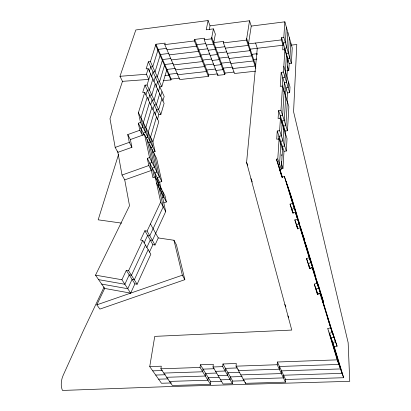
<?xml version="1.0" encoding="UTF-8"?>
<svg xmlns="http://www.w3.org/2000/svg" width="411" height="411" viewBox="0 0 411 411"><rect width="100%" height="100%" fill="white"/><g stroke="black" fill="none" stroke-linecap="round" stroke-linejoin="round"><path stroke-width="0.62" d="M286.318 151.012L279.634 130.708L277.25 130.991L283.991 151.274L286.318 151.012L287.032 138.589L280.451 118.204L278.093 118.491L278.622 110.595L280.965 110.302L282.537 86.069L280.251 86.372L281.196 72.336L283.451 72.028L284.9 49.541L282.706 49.854L283.169 42.965L285.357 42.646L286.364 27.177M278.622 110.595L285.198 131.011L287.484 130.739L288.871 106.634L282.537 86.069M286.976 101.198L287.469 92.937L289.673 92.655L289.996 86.998L283.821 66.346M286.904 70.8L288.805 70.543L289.216 63.669L291.358 63.371L292.247 47.938L284.849 21.829L251.255 26.083L248.223 45.41L225.341 48.159M281.124 168.567L282.968 168.371L283.991 151.274M285.018 134.027L285.198 131.011M285.419 133.59L284.679 146.033L282.336 146.301L282.141 149.476M287.315 101.589L285.881 125.725L283.585 126.002L283.4 129.028M288.481 81.928L288.147 87.589L285.928 87.882L285.419 96.148M290.798 42.836L289.883 58.28L287.731 58.583L287.5 62.338M281.283 169.193L277.785 159.016L276.439 159.165L279.958 169.337L281.283 169.193L282.506 149.188L279.09 138.933L276.701 139.211L277.25 130.991M283.78 128.53L283.02 140.994L280.662 141.266L280.502 143.783M285.743 96.477L284.263 120.654L281.951 120.932L281.797 123.357M289.339 37.678L288.394 53.132L286.231 53.44L286.148 54.694M255.58 43.021L257.286 48.293L246.595 162.443L291.769 330.069L154.747 336.378L149.732 366.607L161.297 366.191L160.886 368.816L172.353 385.487L210.458 384.362L200.049 367.439L200.388 364.783L213.324 364.316L213.016 366.982L223.065 383.992L232.456 383.715L222.675 366.643L222.968 363.971L236.304 363.488L236.037 366.175L245.444 383.329L285.434 382.153L285.594 379.487L277.379 362.009L337.21 359.856L343.658 377.724L285.594 379.487M280.811 144.097L279.542 164.138L278.211 164.287L282.229 177.495M282.126 123.403L281.34 135.887L278.966 136.164L278.761 139.319M284.15 91.309L282.624 115.512L280.297 115.799L280.102 118.83M287.859 32.459L286.883 47.917L284.71 48.236L284.587 50.111M286.436 54.812L285.034 77.278L282.794 77.581L282.208 86.505M281.324 162.797L281.401 161.528M281.751 155.82L281.828 154.551M283.806 91.679L284.371 82.765L286.601 82.467L287.962 60.021L284.9 49.541M277.785 159.016L279.09 138.933M279.634 130.708L280.451 118.204M291.358 63.371L283.816 37.303L284.849 21.829M285.434 382.153L277.199 364.727L277.379 362.009M227.211 53.348L249.97 50.661L250.207 49.13L283.02 45.236L281.453 39.903L281.612 37.632L283.816 37.303M245.444 383.329L245.542 382.276M238.55 369.499L238.447 370.568L279.305 369.191L279.485 366.484L338.864 364.434L329.437 333.326L332.263 332.473L321.844 298.453M232.456 383.715L232.724 381.089L222.968 363.971M210.458 384.362L210.766 381.757L200.388 364.783M255.313 64.506L255.087 66.032L232.693 68.555L232.862 67.543M255.832 68.257L246.456 40.098L249.539 20.761L210.036 25.831L209.302 29.525M158.389 91.514L159.792 86.824L161.78 86.685L150.421 61.624L155.918 44.254L165.15 43.109L164.785 44.614L179.751 79.57L208.346 76.4L194.429 40.941L194.747 39.425L204.514 38.213L204.205 39.733L217.773 75.357L224.791 74.581L225.053 73.066L211.783 37.309M255.483 71.175L234.476 73.507L223.45 42.903L223.728 41.377L213.746 42.6M217.773 75.357L217.958 74.35M208.346 76.4L208.634 74.894L194.747 39.425M224.791 74.581L211.485 38.829L213.427 28.873L206.219 29.787L208.089 20.55L135.82 29.972L119.976 76.297L122.488 81.347L109.994 118.722L115.178 147.41L117.88 152.322L131.921 147.313L130.369 139.545L127.764 134.582L139.827 130.261L138.327 123.202L140.511 122.421L138.42 112.691L144.775 92.326L142.694 92.47L144.991 85.149L147.061 85L150.549 73.826M152.969 152.27L155.075 151.52L152.897 141.831L158.769 121.661L144.775 92.326M144.991 85.149L158.877 114.52L160.881 114.402L164.107 103.32L148.196 68.704L146.131 68.868L148.381 61.789L150.421 61.624M163.316 80.607L170.909 79.955L171.166 79.066L155.918 44.254M156.509 116.919L150.56 137.12L152.722 146.819L150.601 147.575M161.913 98.548L158.646 109.645L156.632 109.768L155.194 114.612M157.459 119.36L158.877 114.52M162.802 101.111L164.174 96.431L148.381 61.789M160.609 96.338L161.996 91.653M154.217 112.116L148.191 132.357L150.339 142.062L148.207 142.823M159.694 93.723L156.386 104.831L154.356 104.964L152.902 109.814M161.78 86.685L166.938 69.408L175.333 68.442M151.9 107.256L145.792 127.528L147.929 137.243L146.321 137.819M157.449 88.838L154.099 99.965L152.06 100.099L150.585 104.959M155.964 87.219L157.567 81.933L159.56 81.789L164.785 64.491L173.226 63.51M149.553 102.339L143.362 122.648L145.489 132.363L143.331 133.133L143.711 134.895M155.178 83.895L151.782 95.033L149.732 95.177L148.237 100.043M153.868 81.691L155.312 76.985L157.315 76.836L162.607 59.523L170.483 58.588M147.179 97.361L140.906 117.7L143.013 127.42L140.845 128.201L142.355 135.255L139.827 130.261M152.877 78.891L149.434 90.045L147.374 90.194L145.864 95.064M151.387 77.278L153.031 71.982L155.045 71.827L160.403 54.493L168.931 53.466M118.517 154.562L98.172 219.823L121.661 223.122M149.239 71.627L150.719 66.916L152.748 66.757L158.173 49.402L166.743 48.354M122.488 81.347L148.813 79.385L146.434 74.268L148.196 68.704M134.9 283.847L130.647 293.125L121.908 279.742L126.316 270.356L134.9 283.847L137.115 284.232L150.827 254.214L142.751 240.394L140.531 240.06L144.893 230.761L147.102 231.08L155.034 244.997L158.261 237.933L150.436 223.944M148.171 249.672L134.305 279.799L132.08 279.413L127.775 288.728L101.666 284.073M160.187 186.543L165.71 211.557L152.424 240.425L150.241 240.096L146.773 247.597M149.434 252.149L152.861 244.668L144.893 230.761M145.479 245.064L131.453 275.298L129.218 274.918L124.862 284.268L98.614 279.644M144.081 242.988L147.585 235.462L149.784 235.786L163.213 206.825L157.721 181.775M137.115 284.232L128.566 270.736L142.751 240.394M147.102 231.08L160.68 202.032L155.219 176.941L152.954 177.742L149.83 163.259L152.065 162.463L147.025 139.406M104.045 287.145L83.644 330.059L63.998 373.501A32.253 25.307 -42.6 0 0 62.03 378.531A26.612 20.791 -42.6 0 0 61.27 385.199A22.41 17.457 -42.7 0 0 62.487 390.45L166.496 386.664L349.746 381.321L348.153 342.671L293.577 111.72L296.788 44.491L291.147 45.148M158.261 237.933L173.956 240.255L176.411 244.812L184.842 279.68L99.878 309.093L96.821 304.849L104.677 288.44L95.522 275.154L129.516 205.736L124.739 179.884L122.031 175.055L117.654 151.078M130.369 139.545L144.544 134.469L156.648 158.543L161.806 181.503L159.627 182.273L147.302 158.348L149.547 157.552L161.806 181.503M115.178 147.41L129.306 142.355L127.764 134.582M122.031 175.055L148.839 165.535L151.376 170.437L124.739 179.884M162.766 197.758L163.979 197.331L162.628 191.254M163.984 202.813L166.388 201.971L165.032 195.903L155.219 176.941M96.821 304.849L182.356 275.2L184.842 279.68M284.355 176.417L292.581 203.327L299.398 223.132L291.214 196.412L284.355 176.417L281.915 177.198L276.439 159.165M295.278 212.153L304.191 238.786L295.278 212.153L292.74 212.955L290.068 204.123L292.581 203.327M300.056 227.786L309.211 257.759L315.915 277.055L306.827 247.386L300.056 227.786L297.477 228.598L294.846 219.916L297.4 219.109M322.584 302.594L323.642 302.27L318.9 286.796L312.221 267.607L309.534 268.44L306.555 258.586L309.211 257.759M240.815 374.889L281.381 373.578L281.55 370.886L340.488 368.934L331.091 337.95L333.896 337.107L323.503 303.205L320.154 293.629L317.415 294.466L314.281 284.114L317.009 283.271L323.642 302.27M320.955 297.954L322.019 297.631L317.266 282.105M327.757 328.625L330.603 327.762L337.087 346.16L334.328 346.987L327.757 328.625L337.21 359.856M164.785 44.614L194.429 40.941M204.205 39.733L211.485 38.829M205.911 43.561L196.802 44.676L196.489 46.191L167 49.782M206.214 45.005L213.453 44.121L215.369 34.17L213.427 28.873M223.45 42.903L246.456 40.098M207.894 48.77L198.837 49.859L198.523 51.375L169.188 54.894M224.997 46.71L215.688 47.83L215.4 49.351L208.197 50.214M248.465 43.879L281.453 39.903M209.851 53.918L200.84 54.987L200.532 56.497L171.351 59.944M226.862 51.899L217.604 52.998L217.321 54.514L210.16 55.362M211.747 59.009L202.823 60.052L202.52 61.563L173.488 64.938M228.711 57.026L219.5 58.105L219.222 59.621L212.097 60.448M257.209 53.702L251.933 54.319L251.696 55.845L229.061 58.475M213.663 64.034L204.781 65.056L204.488 66.567L175.6 69.87M230.535 62.097L221.375 63.15L221.103 64.666L214.013 65.477M256.813 59.076L253.633 59.441L253.402 60.967L230.884 63.546M177.418 73.317L169.065 74.268L168.803 75.151L164.986 75.485M215.554 69.007L206.718 70.004L206.425 71.514L177.686 74.751M232.338 67.106L223.224 68.139L222.957 69.649L215.903 70.445M171.166 79.066L179.443 78.147M208.634 74.894L217.419 73.918M225.053 73.066L234.121 72.059M119.976 76.297L146.434 74.268M160.886 368.816L200.049 367.439M213.016 366.982L222.675 366.643M236.037 366.175L277.199 364.727M152.738 370.866L162.309 370.532M214.054 368.744L203.044 369.124L202.715 371.77L163.819 373.08M237.445 367.937L225.464 368.354L225.182 371.015L215.585 371.333M155.692 375.058L165.201 374.745M216.499 373.044L205.654 373.404L205.336 376.034L166.707 377.277M239.813 372.268L227.92 372.664L227.643 375.315L218.118 375.618M158.605 379.183L168.048 378.885M219.001 377.267L208.228 377.611L207.915 380.232L169.553 381.413M242.151 376.538L230.34 376.908L230.073 379.548L220.609 379.841M243.148 379.142L283.42 377.899L283.59 375.222L342.086 373.363L332.725 342.502L335.504 341.669L332.874 333.085M171.479 382.949L161.472 383.252L149.732 366.607M210.766 381.757L221.457 381.434M232.724 381.089L244.447 380.735M152.861 244.668L155.034 244.997M126.316 270.356L128.566 270.736M95.522 275.154L121.908 279.742M104.677 288.44L130.647 293.125M129.306 142.355L131.921 147.313M160.68 202.032L165.71 211.557M156.55 183.044L166.388 201.971M138.327 123.202L144.148 134.757M140.511 122.421L155.075 151.52M138.42 112.691L152.897 141.831M147.061 85L160.881 114.402M155.635 45.148L170.909 79.955M287.957 315.915L288.686 317.672M284.864 304.448L285.84 306.812M250.946 178.585L252.251 181.934M246.595 162.443L247.684 165.248M208.089 20.55L210.036 25.831M314.281 284.114L317.688 293.742L320.375 292.915L315.612 277.343M320.154 293.629L327.952 319.085L337.087 346.16M306.555 258.586L309.997 268.362L312.612 267.551L303.488 237.728M294.846 219.916L297.944 228.778M290.068 204.123L293.171 213.047M279.552 169.383L282.285 177.29M281.283 163.429L282.968 168.371M246.703 38.567L255.868 66.176M256.788 53.584L257.163 54.74M249.539 20.761L251.255 26.083M280.965 110.302L287.484 130.739M289.534 191.516L297.728 218.287M300.415 227.057L302.532 233.972M305.173 242.593L314.276 272.339M287.834 186.548L296.038 213.371M298.725 222.161L300.847 229.086M281.196 72.336L287.469 92.937M286.107 181.518L294.322 208.382L291.825 209.173L293.069 213.283M297.014 217.193L299.136 224.134L296.598 224.935L297.826 228.978M301.782 232.796L310.927 262.691L308.286 263.513L309.776 268.424M313.927 272.514L318.705 288.132L315.997 288.964L317.652 294.425M312.221 267.607L317.009 283.271M327.952 319.085L330.603 327.762M279.958 169.337L282.331 177.131M334.328 346.987L343.658 377.724M283.451 72.028L289.673 92.655M287.474 66.027L288.805 70.543M281.612 37.632L289.216 63.669M173.956 240.255L182.356 275.2M154.289 153.848L159.417 176.833L157.223 177.609L158.944 185.423M159.627 182.273L161.153 189.163M151.895 149.09L156.997 172.106L154.793 172.887L156.237 179.509M149.476 144.282L154.546 167.313L152.327 168.104L154.289 177.146M144.544 134.469L149.547 157.552M147.302 158.348L148.839 165.535"/></g></svg>
